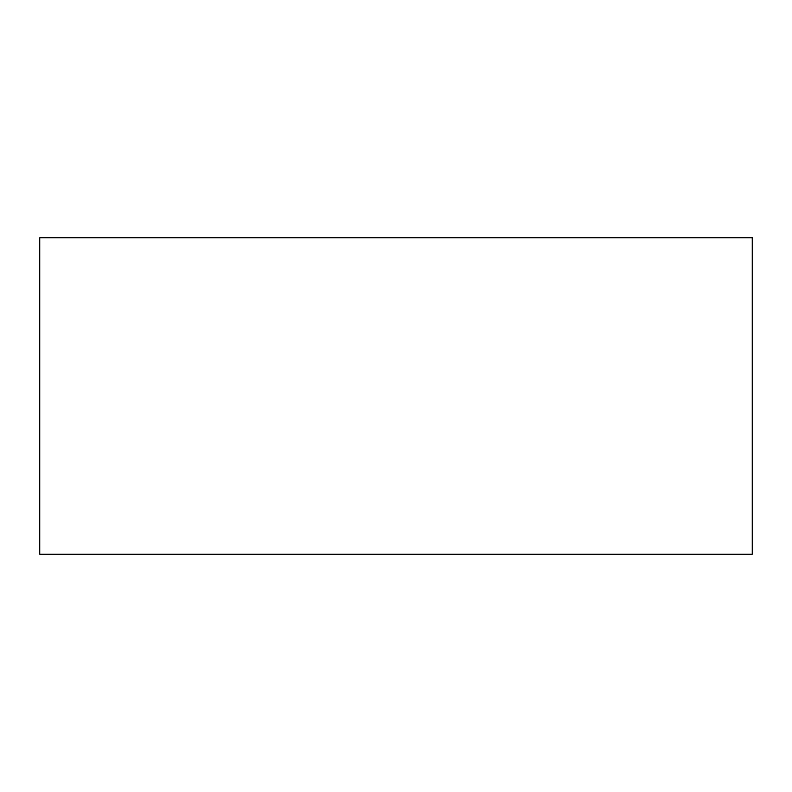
<?xml version="1.0" encoding="UTF-8"?>
<svg xmlns="http://www.w3.org/2000/svg" width="792" height="792" viewBox="0 0 792 792"><rect width="100%" height="100%" fill="white"/><g stroke="black" fill="none" stroke-linecap="round" stroke-linejoin="round"><path stroke-width="1.19" d="M752.4 237.6L39.6 237.6L39.6 554.4L752.4 554.4L752.4 237.6"/></g></svg>
